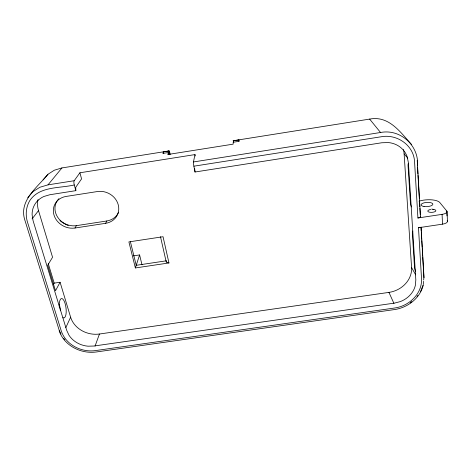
<?xml version="1.0" encoding="UTF-8"?>
<svg xmlns="http://www.w3.org/2000/svg" width="471" height="471" viewBox="0 0 471 471"><rect width="100%" height="100%" fill="white"/><g stroke="black" fill="none" stroke-linecap="round" stroke-linejoin="round"><path stroke-width="0.71" d="M233.475 142.283L233.251 140.641L233.392 141.059M423.246 284.672L423.541 281.334M423.665 280.004L423.9 277.337L422.717 256.807M193.451 161.953L194.994 154.588L79.923 172.775L74.177 180.734A3.385 0.977 79.3 0 0 74.277 184.973L75.837 190.661L49.855 194.729L43.844 196.495A24.604 21.542 26.8 0 0 32.11 214.776L33.088 220.728L66.699 330.342L68.984 335.228A22.484 18.917 15 0 0 88.036 346.197L93.888 346.032L394.433 303.118L400.356 301.581A23.114 19.906 -19.3 0 0 415.369 285.338L415.828 279.892L408.41 162.736L407.15 156.625A25.198 22.891 -32.3 0 0 388.475 142.566L381.793 142.76L195.023 172.003L193.881 166.186A3.421 0.377 80.7 0 1 193.451 161.953L380.539 132.498C400.356 128.565 419.414 145.863 417.459 165.945M168.959 262.948L135.371 267.952L128.895 241.9L163.048 236.73L168.959 262.948L166.251 262.088L166.551 260.787L136.225 265.314L130.343 241.535M135.371 267.952L139.593 254.941L133.193 255.9M43.085 179.893L47.96 174.27L54.395 170.184L61.937 167.935L168.983 150.944L163.402 151.927L162.848 153.399L168.441 152.516L167.747 154.517L233.169 144.15L233.204 142.242L238.862 141.341L238.85 139.952L233.227 140.841M95.054 346.108L99.446 334.016L388.952 292.391A24.745 21.495 -19.8 0 0 411.577 267.552L404.118 153.834A26.894 24.569 -33.4 0 0 403.429 149.525M420.503 291.749L422.993 285.314M423.235 285.355C419.838 298.355 407.786 307.528 394.798 309.524L96.037 352.014C80.888 354.027 64.244 345.685 59.158 330.801M47.96 174.27C37.144 187.799 18.175 200.899 25.045 220.734L59.146 330.083L61.006 334.027M65.84 327.592L70.615 317.195L60.088 282.247L54.2 283.124L53.523 284.343M105.628 223.319A17.545 15.773 24.6 0 0 118.262 204.838A17.545 15.773 24.6 0 0 97.35 191.55L66.117 196.431A17.627 15.572 26.4 0 0 53.918 214.794A17.627 15.572 26.4 0 0 74.995 228.017L105.628 223.319L106.77 220.987A17.392 15.655 24.8 0 0 118.592 212.28M60.088 282.247L55.496 290.748L47.689 265.255L52.564 257.272L38.516 210.619A26.282 23.179 27.6 0 1 37.963 199.604M74.995 228.017L76.396 225.65L106.77 220.987M417.041 296.512L417.812 295.452M32.087 218.885L38.516 210.619M27.765 197.632L32.97 191.626L39.882 187.258L48.001 184.856L61.937 167.935M410.241 302.882L411.772 301.581M233.233 140.747L369.635 119.092C388.981 115.383 400.215 132.063 411.566 144.462M48.001 184.856L74.177 180.734M74.277 184.973C59.334 188.471 39.499 186.045 29.779 200.622C26.005 206.981 25.346 214.593 27.33 221.658L61.312 331.084C65.94 344.837 81.306 352.526 95.266 350.624L394.78 307.987C408.928 306.05 422.146 293.986 421.539 279.032L418.489 227.734A3.374 1.313 -3.4 0 0 420.02 227.322M193.881 166.186L381.274 136.755C397.006 133.782 413.891 145.356 414.568 161.824L417.912 217.985L442.081 214.364A6.841 2.52 -3 0 0 446.779 211.014L439.82 202.559A13.318 4.787 -3.6 0 0 419.031 201.188M418.489 227.734L442.51 224.161A6.794 2.585 -2.8 0 0 447.179 220.746M431.73 209.059L433.826 209.465M404.118 153.834L407.751 158.132M63.573 338.231L64.904 339.809M369.635 119.092L380.539 132.498M411.577 267.552L415.687 274.87M388.952 292.391L393.927 303.401M48.277 263.725L54.2 283.124M79.923 172.775L81.565 178.898L75.749 187.27L75.837 190.661M139.593 254.941L142.001 264.808M160.481 236.678L166.251 262.088M163.402 151.927L163.708 153.363M168.948 151.044L169.707 154.641M168.441 152.516L168.895 154.659M170.208 154.517L169.907 153.087A3.167 0.453 80.3 0 0 168.983 150.944M194.994 154.588L195.265 155.978M233.504 141.559L233.628 142.207M238.85 139.952L239.085 141.394M194.676 168.612L195.023 172.003M417.229 160.387L420.473 216.613M421.08 227.081L424.006 277.713M417.542 167.405L417.924 173.97M418.007 175.43L419.355 198.78M419.443 200.24L419.82 206.804M419.908 208.264L420.285 214.829M421.015 227.475L421.227 231.143M421.315 232.609L421.698 239.209M421.78 240.675L422.163 247.275M422.246 248.741L422.628 255.341M442.081 214.364L442.51 224.161M447.056 211.656L447.45 221.405M446.779 211.014L446.979 215.883M59.264 304.348A9.773 3.391 83 0 1 60.323 310.395M420.368 216.289A3.397 1.278 -3.7 0 1 417.912 217.985M68.283 225.544A29.661 26.411 27.3 0 1 59.929 220.599M99.446 334.016A24.092 20.465 15.4 0 1 70.615 317.195M432.855 209.371A4.051 1.49 -3.3 0 1 435.157 211.544A4.051 1.49 -3.3 0 1 428.522 211.891A4.051 1.49 -3.3 0 1 430.771 209.477M408.557 163.349A4.027 0.842 82.3 0 0 408.08 166.157L410.365 201.988A3.927 0.807 81.6 0 0 411.542 206.975M76.396 225.65A17.468 15.461 26.6 0 1 57.627 217.16A17.468 15.461 26.6 0 1 58.899 198.668M412.843 231.09A3.85 0.777 81 0 0 412.361 233.369L414.456 266.309A3.78 0.742 80.5 0 0 415.599 271.278M59.322 307.51A9.773 3.309 82.9 0 1 62.113 298.62A9.773 3.309 82.9 0 1 66.193 310.118A9.773 3.309 82.9 0 1 62.92 317.637M424.041 206.522A5.917 2.125 -3.6 0 0 432.878 204.173A5.917 2.125 -3.6 0 0 423.994 202.836A5.917 2.125 -3.6 0 0 424.041 206.522"/></g></svg>
